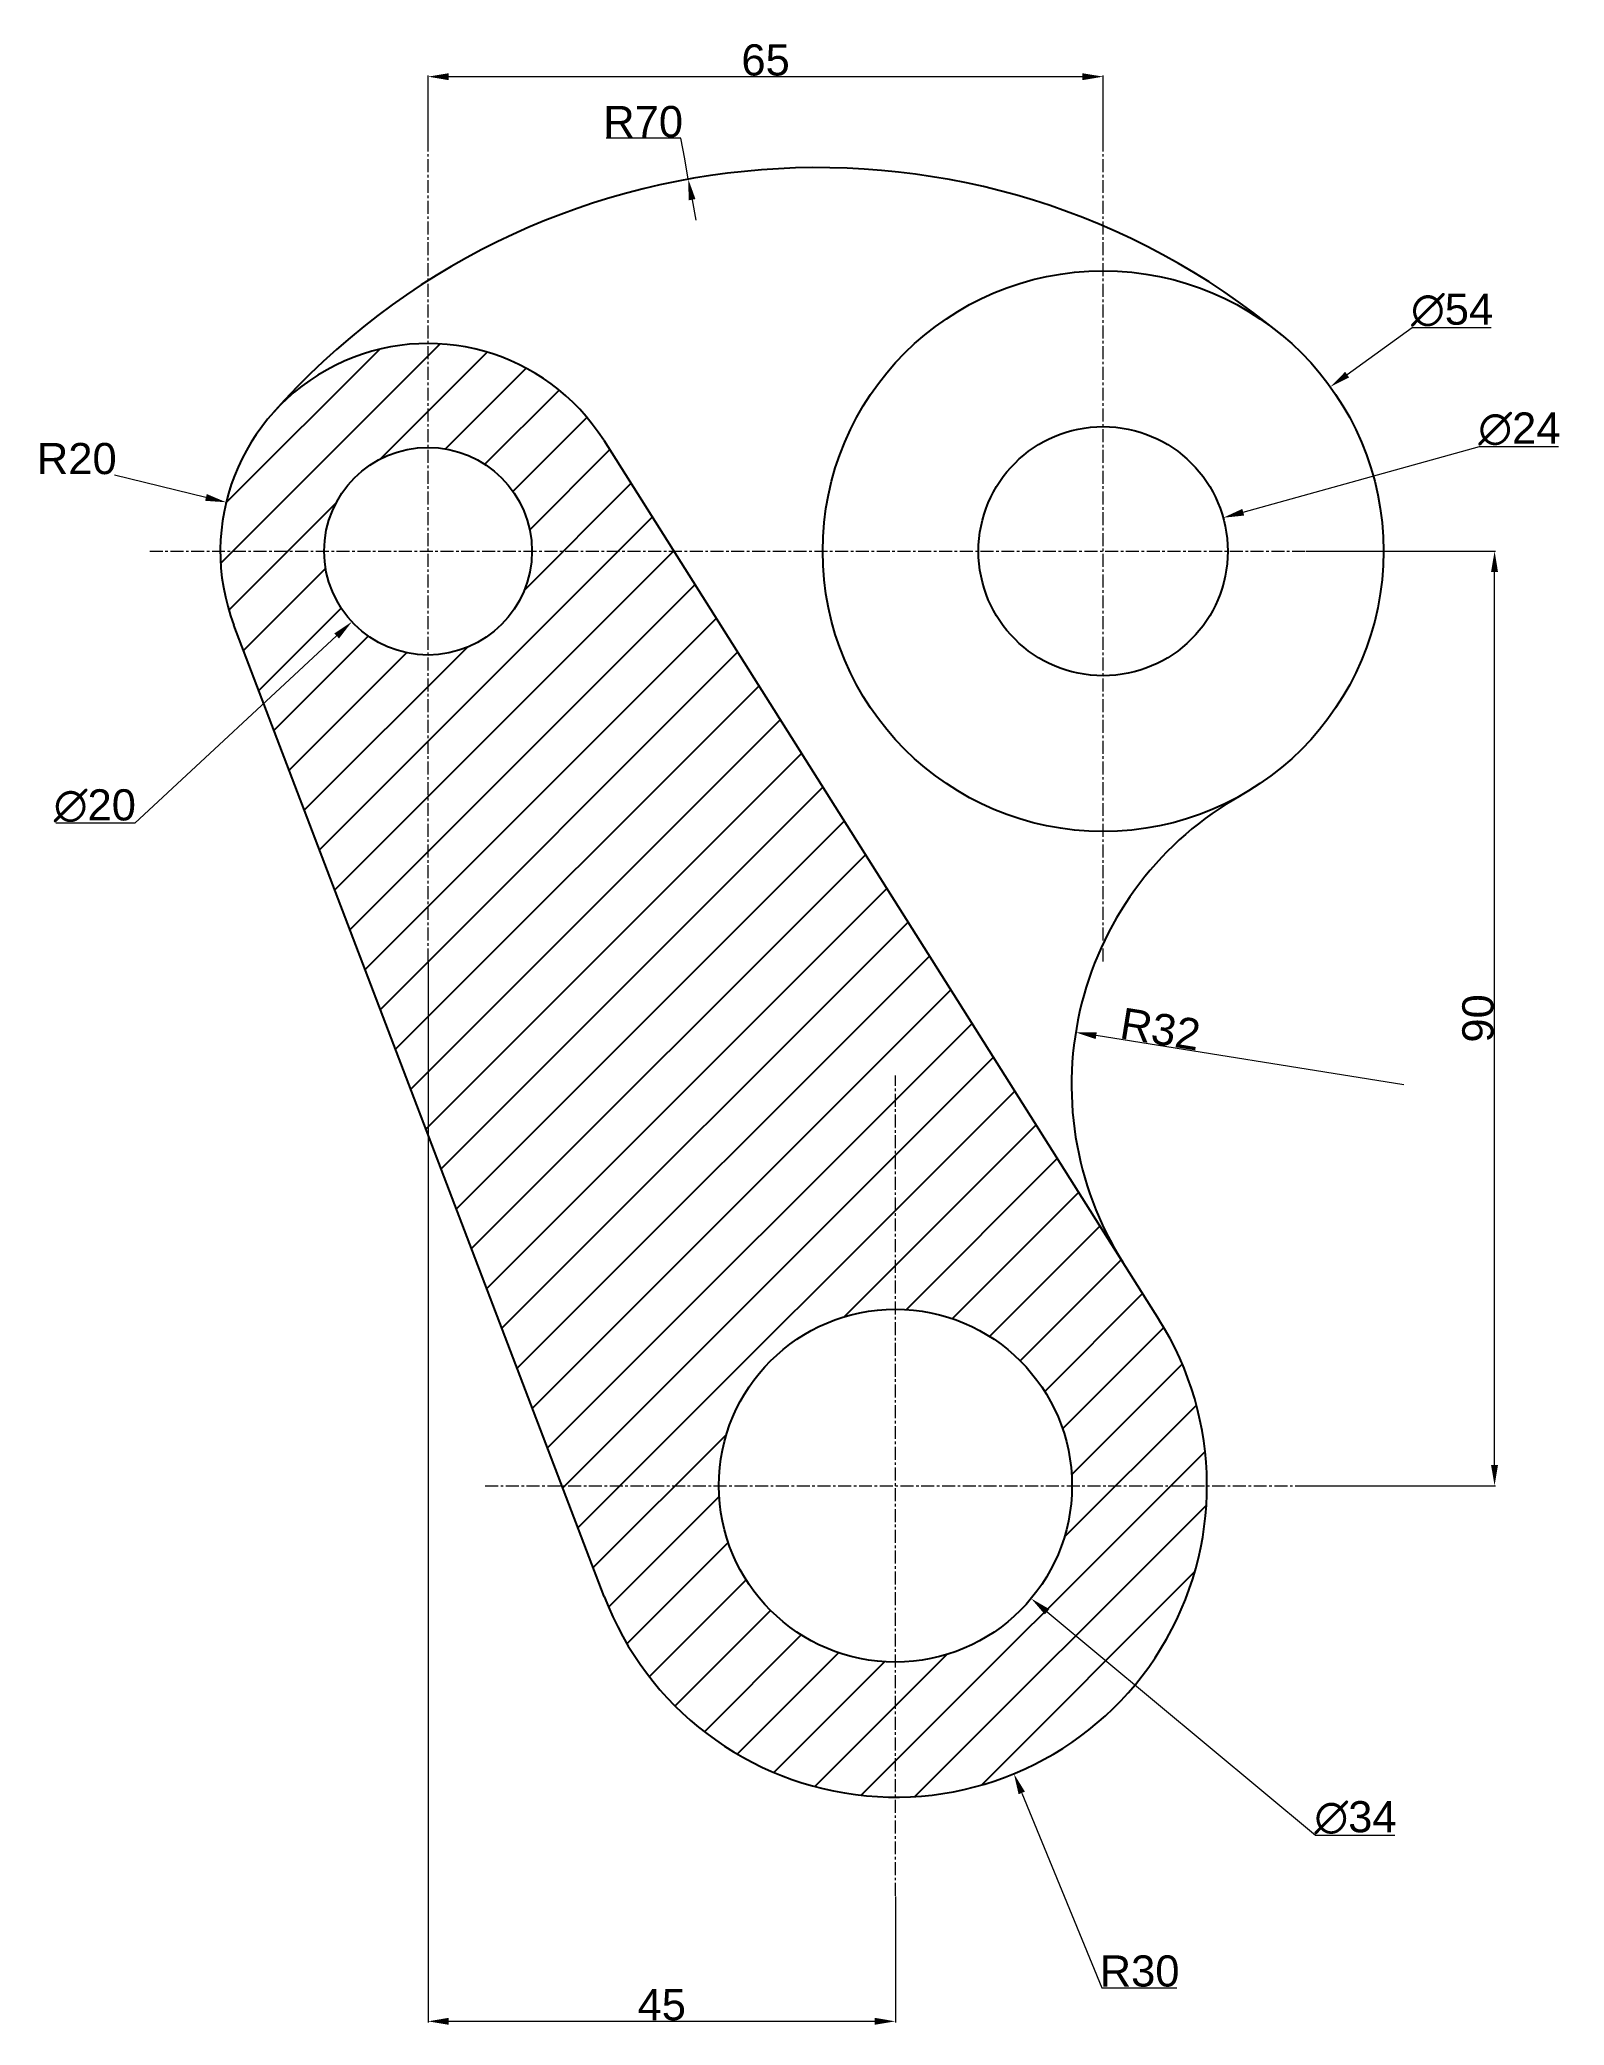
# Model space of a CAD drawing. Header units: millimetres. Extents: x -82 to 64, y -52 to 139.
import ezdxf

# ---------------------------------------------------------------- set-up
doc = ezdxf.new("R2010")
doc.units = ezdxf.units.MM
doc.header["$MEASUREMENT"] = 0
doc.linetypes.add('CENTER', pattern=[2, 1.25, -0.25, 0.25, -0.25])
doc.layers.add('AM_5', color=3, linetype='Continuous', lineweight=15)
doc.layers.add('AM_7', color=4, linetype='CENTER', lineweight=15)
doc.styles.get("Standard").update_dxf_attribs({"font": 'arial.ttf'})
doc.dimstyles.new('AM_ANSI$0', dxfattribs={"dimtxt": 3, "dimasz": 2, "dimexe": 0.1, "dimexo": 0.05, "dimgap": 0.06, "dimtad": 1, "dimtoh": 1, "dimdec": 3, "dimzin": 9, "dimdsep": 46, "dimtxsty": 'Standard', "dimcen": 0, "dimclrd": 256, "dimclre": 256, "dimclrt": 2, "dimadec": 0, "dimazin": 2, "dimtp": 0.1, "dimtm": 0.1, "dimtfac": 0.71, "dimtdec": 3, "dimtofl": 0, "dimtmove": 0, "dimatfit": 3, "dimfxl": 1, "dimtolj": 1, "dimtzin": 7, "dimlwd": -1, "dimlwe": -1, "dimarcsym": 1})
doc.dimstyles.new('AM_ANSI$3', dxfattribs={"dimtxt": 3, "dimasz": 2, "dimexe": 0.1, "dimexo": 0.05, "dimgap": 0.06, "dimtad": 1, "dimtoh": 1, "dimdec": 3, "dimzin": 9, "dimdsep": 46, "dimtxsty": 'Standard', "dimcen": 0, "dimclrd": 256, "dimclre": 256, "dimclrt": 2, "dimadec": 0, "dimazin": 2, "dimtp": 0.1, "dimtm": 0.1, "dimtfac": 0.71, "dimtdec": 3, "dimtofl": 0, "dimtmove": 0, "dimatfit": 0, "dimfxl": 1, "dimtolj": 1, "dimtzin": 7, "dimlwd": -1, "dimlwe": -1, "dimarcsym": 1})
doc.dimstyles.new('AM_ANSI$4', dxfattribs={"dimtxt": 3, "dimasz": 2, "dimexe": 0.1, "dimexo": 0.05, "dimgap": 0.06, "dimtad": 1, "dimtoh": 1, "dimdec": 3, "dimzin": 9, "dimdsep": 46, "dimtxsty": 'Standard', "dimcen": 0, "dimclrd": 256, "dimclre": 256, "dimclrt": 2, "dimadec": 0, "dimazin": 2, "dimtp": 0.1, "dimtm": 0.1, "dimtfac": 0.71, "dimtdec": 3, "dimtofl": 0, "dimtmove": 0, "dimatfit": 0, "dimfxl": 1, "dimtolj": 1, "dimtzin": 7, "dimlwd": -1, "dimlwe": -1, "dimarcsym": 1})

# ---------------------------------------------------------------- blocks, each defined once
blk = doc.blocks.new('*D5')
at = {"layer": 'AM_5', "transparency": 16777216}
for p, q in [((-45, 129.56), (-45, 135.8)), ((20, 129.56), (20, 135.8)), ((-43, 135.7), (18, 135.7))]:
    blk.add_line(p, q, dxfattribs=at)
for points in [[(-43, 136.03), (-43, 135.36), (-45, 135.7)], [(18, 136.03), (18, 135.36), (20, 135.7)]]:
    blk.add_solid(points, dxfattribs=at)
at = {"layer": 'Defpoints', "color": 0, "transparency": 16777216}
for p in [(20, 135.7), (-45, 129.51), (20, 129.51)]:
    blk.add_point(p, dxfattribs=at)
at = {"layer": 'AM_5', "color": 2, "transparency": 16777216, "insert": (-12.5, 137.29), "char_height": 3, "attachment_point": 5}
blk.add_mtext('\\A1;65', dxfattribs=at)
blk = doc.blocks.new('*D6')
at = {"layer": 'AM_5', "transparency": 16777216}
for p, q in [((-45, 50.44), (-45, -51.69)), ((0, -39.56), (0, -51.69)), ((-2, -51.59), (-43, -51.59))]:
    blk.add_line(p, q, dxfattribs=at)
for points in [[(-43, -51.25), (-43, -51.92), (-45, -51.59)], [(-2, -51.25), (-2, -51.92), (0, -51.59)]]:
    blk.add_solid(points, dxfattribs=at)
at = {"layer": 'Defpoints', "color": 0, "transparency": 16777216}
for p in [(-45, 50.49), (0, -39.51), (-45, -51.59)]:
    blk.add_point(p, dxfattribs=at)
at = {"layer": 'AM_5', "color": 2, "transparency": 16777216, "insert": (-22.5, -50), "char_height": 3, "attachment_point": 5}
blk.add_mtext('\\A1;45', dxfattribs=at)
blk = doc.blocks.new('*D7')
at = {"layer": 'AM_5', "transparency": 16777216}
for p, q in [((39.56, 90), (57.79, 90)), ((57.69, 2), (57.69, 88)), ((39.56, 0), (57.79, 0))]:
    blk.add_line(p, q, dxfattribs=at)
for points in [[(57.35, 88), (58.02, 88), (57.69, 90)], [(57.35, 2), (58.02, 2), (57.69, 0)]]:
    blk.add_solid(points, dxfattribs=at)
at = {"layer": 'Defpoints', "color": 0, "transparency": 16777216}
for p in [(39.51, 90), (57.69, 90), (39.51, 0)]:
    blk.add_point(p, dxfattribs=at)
at = {"layer": 'AM_5', "color": 2, "transparency": 16777216, "insert": (56.1, 45), "char_height": 3, "attachment_point": 5, "rotation": 90}
blk.add_mtext('\\A1;90', dxfattribs=at)
blk = doc.blocks.new('*D8')
at = {"layer": 'AM_5', "transparency": 16777216}
for p, q in [((43.5, 107), (49.76, 111.53)), ((49.76, 111.53), (57.37, 111.53))]:
    blk.add_line(p, q, dxfattribs=at)
blk.add_solid([(43.3, 107.27), (43.69, 106.73), (41.88, 105.83)], dxfattribs=at)
at = {"layer": 'Defpoints', "color": 0, "transparency": 16777216}
for p in [(41.88, 105.83), (-1.88, 74.17)]:
    blk.add_point(p, dxfattribs=at)
at = {"layer": 'AM_5', "color": 2, "transparency": 16777216, "insert": (53.6, 113.21), "char_height": 3, "attachment_point": 5}
blk.add_mtext('\\A1;∅54', dxfattribs=at)
blk = doc.blocks.new('*D9')
at = {"layer": 'AM_5', "transparency": 16777216}
for p, q in [((33.49, 93.75), (56.25, 100.08)), ((56.25, 100.08), (63.86, 100.08))]:
    blk.add_line(p, q, dxfattribs=at)
blk.add_solid([(33.4, 94.07), (33.58, 93.43), (31.56, 93.22)], dxfattribs=at)
at = {"layer": 'Defpoints', "color": 0, "transparency": 16777216}
for p in [(31.56, 93.22), (8.44, 86.78)]:
    blk.add_point(p, dxfattribs=at)
at = {"layer": 'AM_5', "color": 2, "transparency": 16777216, "insert": (60.08, 101.76), "char_height": 3, "attachment_point": 5}
blk.add_mtext('\\A1;∅24', dxfattribs=at)
blk = doc.blocks.new('*D10')
at = {"layer": 'AM_5', "transparency": 16777216}
for p, q in [((14.61, -12.15), (40.46, -33.65)), ((40.46, -33.65), (48.07, -33.65))]:
    blk.add_line(p, q, dxfattribs=at)
blk.add_solid([(14.82, -11.89), (14.39, -12.41), (13.07, -10.87)], dxfattribs=at)
at = {"layer": 'Defpoints', "color": 0, "transparency": 16777216}
for p in [(-13.07, 10.87), (13.07, -10.87)]:
    blk.add_point(p, dxfattribs=at)
at = {"layer": 'AM_5', "color": 2, "transparency": 16777216, "insert": (44.3, -31.98), "char_height": 3, "attachment_point": 5}
blk.add_mtext('\\A1;∅34', dxfattribs=at)
blk = doc.blocks.new('*D11')
at = {"layer": 'AM_5', "transparency": 16777216}
for p, q in [((-53.8, 81.84), (-73.24, 63.79)), ((-73.24, 63.79), (-80.85, 63.79))]:
    blk.add_line(p, q, dxfattribs=at)
blk.add_solid([(-54.02, 82.08), (-53.57, 81.59), (-52.33, 83.2)], dxfattribs=at)
at = {"layer": 'Defpoints', "color": 0, "transparency": 16777216}
for p in [(-37.67, 96.8), (-52.33, 83.2)]:
    blk.add_point(p, dxfattribs=at)
at = {"layer": 'AM_5', "color": 2, "transparency": 16777216, "insert": (-77.08, 65.47), "char_height": 3, "attachment_point": 5}
blk.add_mtext('\\A1;∅20', dxfattribs=at)
blk = doc.blocks.new('*D12')
at = {"layer": 'AM_5', "transparency": 16777216}
blk.add_line((-66.38, 95.18), (-75.18, 97.31), dxfattribs=at)
blk.add_solid([(-66.3, 95.5), (-66.46, 94.85), (-64.44, 94.71)], dxfattribs=at)
at = {"layer": 'Defpoints', "color": 0, "transparency": 16777216}
for p in [(-64.44, 94.71), (-45, 90)]:
    blk.add_point(p, dxfattribs=at)
at = {"layer": 'AM_5', "color": 2, "transparency": 16777216, "insert": (-78.82, 98.9), "char_height": 3, "attachment_point": 5}
blk.add_mtext('\\A1;R20', dxfattribs=at)
blk = doc.blocks.new('*D13')
at = {"layer": 'AM_5', "transparency": 16777216}
for p, q in [((12.17, -29.6), (19.88, -48.35)), ((19.88, -48.35), (27.09, -48.35))]:
    blk.add_line(p, q, dxfattribs=at)
blk.add_solid([(12.47, -29.47), (11.86, -29.72), (11.41, -27.75)], dxfattribs=at)
at = {"layer": 'Defpoints', "color": 0, "transparency": 16777216}
for p in [(0, 0), (11.41, -27.75)]:
    blk.add_point(p, dxfattribs=at)
at = {"layer": 'AM_5', "color": 2, "transparency": 16777216, "insert": (23.51, -46.76), "char_height": 3, "attachment_point": 5}
blk.add_mtext('\\A1;R30', dxfattribs=at)
blk = doc.blocks.new('*D14')
at = {"layer": 'AM_5', "transparency": 16777216}
blk.add_line((48.96, 38.59), (19.33, 43.34), dxfattribs=at)
blk.add_solid([(19.39, 43.67), (19.28, 43.01), (17.36, 43.66)], dxfattribs=at)
at = {"layer": 'Defpoints', "color": 0, "transparency": 16777216}
for p in [(17.36, 43.66), (48.96, 38.59)]:
    blk.add_point(p, dxfattribs=at)
at = {"layer": 'AM_5', "color": 2, "transparency": 16777216, "insert": (25.51, 43.96), "char_height": 3, "attachment_point": 5, "rotation": 350.8966}
blk.add_mtext('\\A1;R32', dxfattribs=at)
blk = doc.blocks.new('*D15')
at = {"layer": 'AM_5', "transparency": 16777216}
for p, q in [((-20.65, 129.76), (-27.86, 129.76)), ((-20.29, 127.79), (-20.65, 129.76)), ((-19.94, 125.82), (-20.29, 127.79)), ((-19.58, 123.85), (-19.22, 121.89))]:
    blk.add_line(p, q, dxfattribs=at)
blk.add_solid([(-19.25, 123.91), (-19.91, 123.79), (-19.94, 125.82)], dxfattribs=at)
at = {"layer": 'Defpoints', "color": 0, "transparency": 16777216}
for p in [(-19.94, 125.82), (-7.49, 56.94)]:
    blk.add_point(p, dxfattribs=at)
at = {"layer": 'AM_5', "color": 2, "transparency": 16777216, "insert": (-24.29, 131.35), "char_height": 3, "attachment_point": 5}
blk.add_mtext('\\A1;R70', dxfattribs=at)

msp = doc.modelspace()

# ---------------------------------------------------------------- hatches: boundary and pattern name
h = msp.add_hatch()
h.set_pattern_fill('ANSI31', color=256, scale=30)
h.paths.add_polyline_path([(-21.3469, 90), (-35, 90, -1), (-55, 90), (-65, 90, 0.09127786), (-63.6889, 82.8778), (-32.1047, 0), (-17, 0, -1), (17, 0), (30, 0, 0.14173602), (25.3666, 16.0167)])
h.paths.add_polyline_path([(-17, 0), (-32.1047, 0), (-28.0333, -10.6833, 0.31117079), (0, -30), (0, -17, -0.41421356)])
h.paths.add_polyline_path([(30, 0), (17, 0, -0.41421356), (0, -17), (0, -30, 0.41421356)])
h.paths.add_polyline_path([(-28.0889, 100.6778, 0.25736774), (-45, 110), (-45, 100, -0.41421356), (-35, 90), (-21.3469, 90)])
h.paths.add_polyline_path([(-45, 110, 0.41421356), (-65, 90), (-55, 90, -0.41421356), (-45, 100)])

# ---------------------------------------------------------------- linework, layer by layer
for p, q in [((-28.0889, 100.6778), (25.3666, 16.0167)), ((-28.0333, -10.6833), (-63.6889, 82.8778))]:
    msp.add_line(p, q)
for centre, radius in [((20, 90), 27), ((20, 90), 12), ((-45, 90), 10), ((0, 0), 17)]:
    msp.add_circle(centre, radius)
for centre, radius, start, end in [((-7.4923, 56.9368), 70, 50.256186, 138.603706), ((-45, 90), 20, 32.268566, 200.861536), ((48.956, 38.5943), 32, 119.391823, 212.268566), ((0, 0), 30, 200.861536, 32.268566)]:
    msp.add_arc(centre, radius, start, end)
at = {"layer": 'AM_7'}
for p, q in [((-45, 50.4948), (-45, 129.5052)), ((20, 50.4948), (20, 129.5052)), ((-71.8004, 90), (39.5052, 90)), ((0, -39.5052), (0, 39.5052)), ((-39.5052, 0), (39.5052, 0))]:
    msp.add_line(p, q, dxfattribs=at)

# ---------------------------------------------------------------- dimensions: what is measured, and where the dimension line sits
at = {"layer": 'AM_5'}
dim = msp.add_linear_dim(base=(20, 135.697), p1=(-45, 129.5052), p2=(20, 129.5052), dimstyle='AM_ANSI$0', override={"dimpost": ''}, dxfattribs=at)
dim.commit()
dim.dimension.update_dxf_attribs({"geometry": '*D5', "text_midpoint": (-12.5, 137.2887)})
for center, mpoint, picture, middle in [((-7.4923, 56.9368), (-19.9351, 125.8221), '*D15', (-24.2853, 129.7584)), ((48.956, 38.5943), (17.359, 43.6572), '*D14', (25.2602, 42.3912)), ((0, 0), (11.4057, -27.7473), '*D13', (23.5147, -48.3524))]:
    dim = msp.add_radius_dim(center=center, mpoint=mpoint, dimstyle='AM_ANSI$4', dxfattribs=at)
    dim.commit()
    dim.dimension.update_dxf_attribs({"geometry": picture, "text_midpoint": middle, "dimtype": 164})
dim = msp.add_diameter_dim_2p(p1=(-1.8754, 74.1738), p2=(41.8754, 105.8262), dimstyle='AM_ANSI$3', override={"dimpost": ''}, dxfattribs=at)
dim.commit()
dim.dimension.update_dxf_attribs({"geometry": '*D8', "text_midpoint": (53.5962, 111.5317), "dimtype": 163})
for p1, p2, picture, middle in [((8.4388, 86.7847), (31.5612, 93.2153), '*D9', (60.0827, 100.081)), ((-37.6703, 96.8026), (-52.3297, 83.1974), '*D11', (-77.0751, 63.7914)), ((-13.0701, 10.8707), (13.0701, -10.8707), '*D10', (44.297, -33.6534))]:
    dim = msp.add_diameter_dim_2p(p1=p1, p2=p2, dimstyle='AM_ANSI$3', dxfattribs=at)
    dim.commit()
    dim.dimension.update_dxf_attribs({"geometry": picture, "text_midpoint": middle, "dimtype": 163})
dim = msp.add_radius_dim(center=(-45, 90), mpoint=(-64.4381, 94.7076), dimstyle='AM_ANSI$4', override={"dimpost": ''}, dxfattribs=at)
dim.commit()
dim.dimension.update_dxf_attribs({"geometry": '*D12', "text_midpoint": (-78.8176, 97.3088), "dimtype": 164})
for base, p1, p2, angle, picture, middle in [((57.6871, 90), (39.5052, 0), (39.5052, 90), 90, '*D7', (56.0954, 45)), ((-45, -51.5866), (0, -39.5052), (-45, 50.4948), 0, '*D6', (-22.5, -50.001))]:
    dim = msp.add_linear_dim(base=base, p1=p1, p2=p2, angle=angle, dimstyle='AM_ANSI$0', dxfattribs=at)
    dim.commit()
    dim.dimension.update_dxf_attribs({"geometry": picture, "text_midpoint": middle})

doc.saveas('drawing.dxf')
